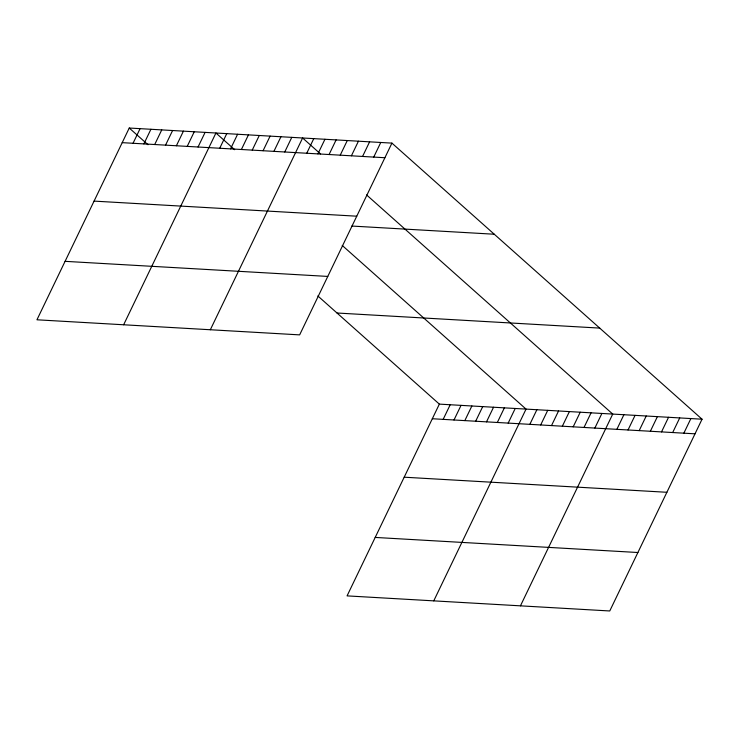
<?xml version="1.0" encoding="UTF-8"?>
<svg xmlns="http://www.w3.org/2000/svg" width="739" height="739" viewBox="0 0 739 739"><rect width="100%" height="100%" fill="white"/><g stroke="black" fill="none" stroke-linecap="round" stroke-linejoin="round"><path stroke-width="1.11" d="M391.929 143.117L129.242 128.032L36.95 319.793L299.646 334.878L391.929 143.117L702.05 419.207L609.758 610.968L347.071 595.883L439.354 404.122L702.05 419.207M133.038 143.274L140.077 128.66M143.874 143.902L150.913 129.279M154.71 144.521L161.749 129.898M165.545 145.14L172.584 130.526M176.381 145.768L183.42 131.145M187.216 146.387L194.255 131.764M198.052 147.006L205.091 132.392M123.635 324.772L215.927 133.011L234.688 149.712M219.723 148.253L226.762 133.63M230.559 148.872L237.598 134.258M241.404 149.5L248.433 134.877M252.239 150.119L259.269 135.496M263.075 150.738L270.104 136.124M273.91 151.366L280.94 136.743M284.746 151.985L291.776 137.362M210.329 329.751L302.611 137.99L320.523 153.934M306.74 153.25L313.779 138.627M317.909 153.888L324.948 139.265M329.077 154.525L336.106 139.911M340.236 155.172L347.275 140.549M351.404 155.809L358.433 141.186M362.563 156.456L369.602 141.833M373.731 157.093L380.77 142.47M443.16 419.364L450.199 404.75M453.995 419.992L461.034 405.369M464.831 420.611L471.87 405.988M475.667 421.23L482.706 406.616M486.502 421.858L493.541 407.235M497.338 422.477L504.377 407.854M508.173 423.096L515.212 408.482M433.756 600.862L526.048 409.101L342.231 245.45M529.845 424.343L536.884 409.72M540.68 424.962L547.719 410.348M551.516 425.59L558.555 410.967M562.351 426.209L569.39 411.586M573.187 426.828L580.226 412.214M584.022 427.456L591.061 412.833M594.858 428.075L601.897 413.452M520.45 605.841L612.733 414.08L366.581 194.93M616.862 429.341L623.901 414.718M628.03 429.978L635.06 415.355M639.189 430.615L646.228 416.002M650.357 431.262L657.396 416.639M661.516 431.899L668.555 417.276M672.684 432.546L679.723 417.923M683.852 433.183L690.882 418.56M122.203 142.655L384.899 157.73M94.065 201.11L356.761 216.194M351.856 226.051L494.271 234.226M65.087 261.338L327.774 276.423M337.021 313.013L599.708 328.098M432.324 418.745L695.011 433.821M404.187 477.2L666.883 492.285M375.2 537.429L637.896 552.513M129.242 128.032L148.003 144.733M317.844 295.951L439.354 404.122"/></g></svg>
